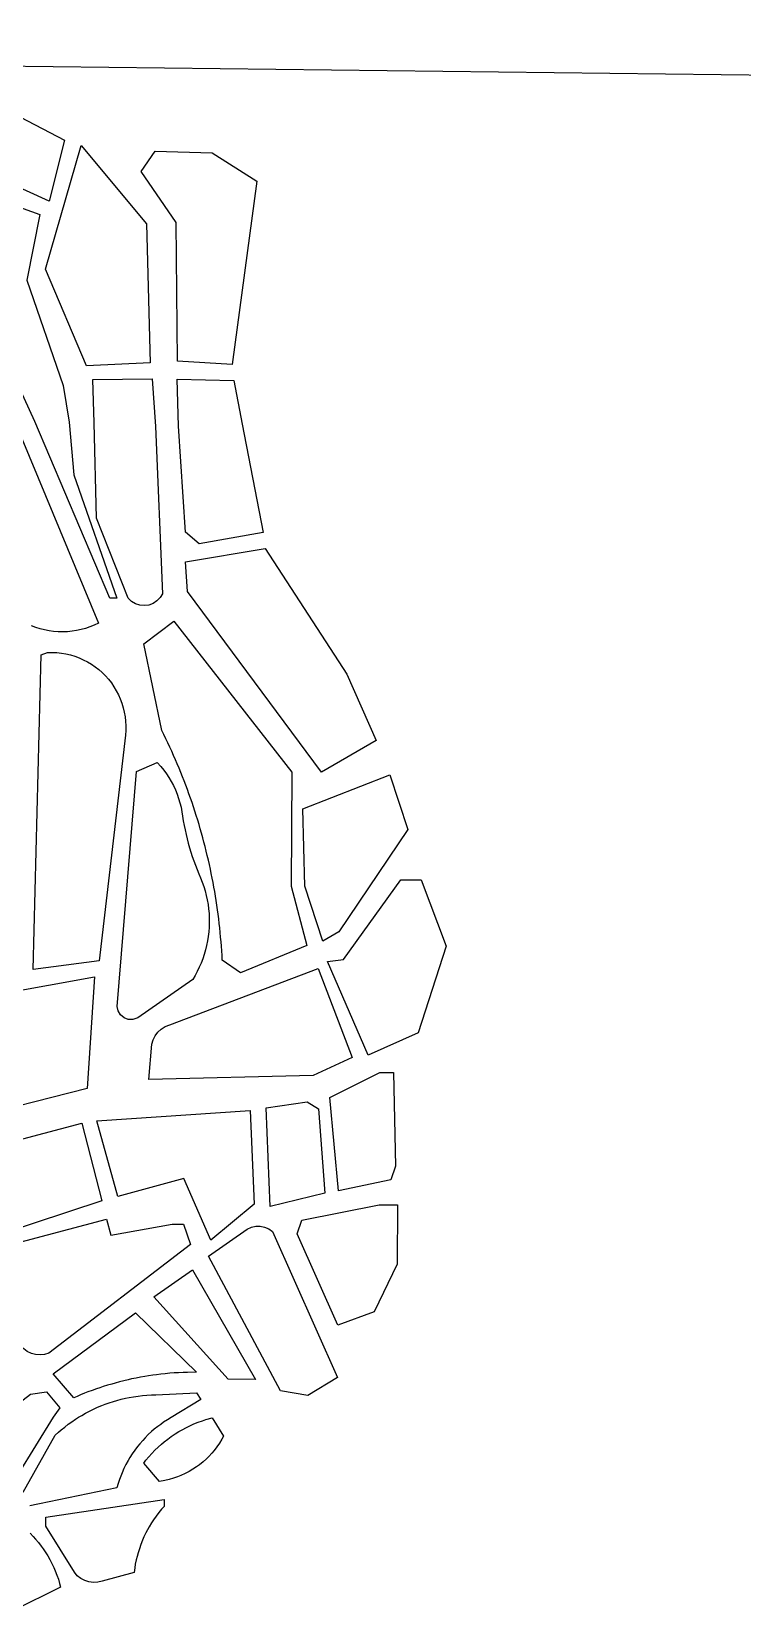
# Model space of a CAD drawing. Extents: x 407811 to 416949, y 4498993 to 4508589.
# Drawn here: x 412237 to 412634, y 4499155 to 4500037 of the extents above; entities that cross this region are included whole.
import ezdxf

# ---------------------------------------------------------------- set-up
doc = ezdxf.new("R2010")
doc.units = 0
doc.header["$LTSCALE"] = 40
doc.header["$MEASUREMENT"] = 0
doc.layers.add('Images', color=253, linetype='CONTINUOUS')
doc.layers.add('υπόλοιπο θεσσαλονίκης', color=7, linetype='CONTINUOUS')
picture_1 = doc.add_image_def('image1.tif', size_in_pixel=(10278, 10088))

msp = doc.modelspace()

# ---------------------------------------------------------------- linework, layer by layer
at = {"layer": 'υπόλοιπο θεσσαλονίκης'}
for points in [[(412168.87, 4500021.5), (412255.48, 4499976.23), (412247.05, 4499942.13), (412111.26, 4500003.82), (412113.89, 4500007.57), (412168.87, 4500021.5)], [(412264.78, 4499973.26), (412301.39, 4499929.4), (412303.36, 4499851.84), (412267.73, 4499850.15), (412244.87, 4499904.06), (412264.78, 4499973.26)], [(412318.63, 4499852.75), (412317.93, 4499930.26), (412298.28, 4499958.69), (412306.17, 4499969.93), (412337.93, 4499969.18), (412362.97, 4499953.33), (412349.13, 4499850.84), (412318.63, 4499852.75)], [(412239.03, 4499819.08), (412208.82, 4499884.6), (412166.18, 4499961.85), (412241.79, 4499934.63), (412234.56, 4499897.96), (412254.76, 4499839.03), (412258.09, 4499818.62), (412260.83, 4499789.26), (412284.73, 4499720.35), (412280.91, 4499720.37), (412239.03, 4499819.08)], [(412272.06, 4499818.29), (412271.36, 4499842.44), (412304.42, 4499842.92), (412306.33, 4499816.25), (412310.22, 4499722.81), (412308.94, 4499720.66), (412307.18, 4499718.8), (412305.04, 4499717.38), (412302.64, 4499716.49), (412300.1, 4499716.15), (412297.55, 4499716.39), (412295.12, 4499717.21), (412292.93, 4499718.54), (412291.1, 4499720.34), (412273.46, 4499764.99), (412272.06, 4499818.29)], [(412319.24, 4499816.35), (412318.39, 4499842.59), (412350.14, 4499841.83), (412354.65, 4499817.59), (412366.42, 4499757.01), (412330.72, 4499750.76), (412323.11, 4499757.17), (412319.24, 4499816.35)], [(412323.04, 4499740.61), (412367.65, 4499748.08), (412413.21, 4499677.83), (412429.61, 4499640.81), (412398.96, 4499623.09), (412324.24, 4499724.04), (412323.04, 4499740.61)], [(412299.91, 4499694.81), (412316.52, 4499707.49), (412382.4, 4499623.14), (412382.13, 4499559.43), (412390.9, 4499526.28), (412353.89, 4499511.11), (412343.63, 4499518.17), (412343.49, 4499520.73), (412343.33, 4499523.31), (412343.15, 4499525.87), (412342.95, 4499528.42), (412342.73, 4499530.98), (412342.49, 4499533.53), (412342.23, 4499536.1), (412341.94, 4499538.65), (412341.64, 4499541.19), (412341.32, 4499543.75), (412340.98, 4499546.29), (412340.61, 4499548.83), (412340.23, 4499551.37), (412339.82, 4499553.9), (412339.4, 4499556.43), (412338.96, 4499558.97), (412338.49, 4499561.49), (412338.01, 4499564.01), (412337.5, 4499566.53), (412336.98, 4499569.04), (412336.43, 4499571.56), (412335.87, 4499574.06), (412335.28, 4499576.56), (412334.68, 4499579.06), (412334.06, 4499581.54), (412333.41, 4499584.03), (412332.75, 4499586.52), (412332.06, 4499588.99), (412331.36, 4499591.46), (412330.64, 4499593.92), (412329.9, 4499596.38), (412329.13, 4499598.84), (412328.35, 4499601.27), (412327.55, 4499603.72), (412326.73, 4499606.15), (412325.89, 4499608.58), (412325.03, 4499611), (412324.16, 4499613.41), (412323.26, 4499615.82), (412322.34, 4499618.22), (412321.41, 4499620.61), (412320.45, 4499622.99), (412319.48, 4499625.37), (412318.49, 4499627.74), (412317.47, 4499630.1), (412316.44, 4499632.45), (412315.4, 4499634.79), (412314.33, 4499637.13), (412313.24, 4499639.45), (412312.14, 4499641.78), (412311.02, 4499644.09), (412309.89, 4499646.35), (412299.91, 4499694.81)], [(412242.56, 4499688.66), (412246.1, 4499689.97), (412248.67, 4499690.02), (412251.24, 4499689.9), (412253.79, 4499689.63), (412256.32, 4499689.2), (412258.82, 4499688.61), (412261.28, 4499687.87), (412263.69, 4499686.99), (412266.04, 4499685.95), (412268.32, 4499684.77), (412270.52, 4499683.46), (412272.64, 4499682), (412274.67, 4499680.43), (412276.59, 4499678.73), (412278.41, 4499676.92), (412280.11, 4499675), (412281.69, 4499672.97), (412283.14, 4499670.85), (412284.46, 4499668.65), (412285.64, 4499666.37), (412286.68, 4499664.02), (412287.57, 4499661.61), (412288.32, 4499659.15), (412288.9, 4499656.66), (412289.34, 4499654.12), (412289.62, 4499651.57), (412289.73, 4499649.01), (412289.7, 4499646.44), (412289.5, 4499643.88), (412274.94, 4499517.78), (412237.98, 4499512.82), (412242.56, 4499688.66)], [(412295.78, 4499623.47), (412307.27, 4499628.53), (412309.29, 4499626.3), (412310.91, 4499624.31), (412312.43, 4499622.25), (412313.85, 4499620.1), (412315.16, 4499617.9), (412316.36, 4499615.62), (412317.44, 4499613.3), (412318.41, 4499610.92), (412319.26, 4499608.49), (412319.99, 4499606.03), (412320.59, 4499603.54), (412321.07, 4499601.01), (412321.45, 4499598.48), (412321.88, 4499595.94), (412322.34, 4499593.42), (412322.86, 4499590.9), (412323.42, 4499588.4), (412324.02, 4499585.9), (412324.67, 4499583.41), (412325.37, 4499580.94), (412326.11, 4499578.49), (412326.9, 4499576.04), (412327.73, 4499573.61), (412328.6, 4499571.2), (412329.52, 4499568.8), (412330.48, 4499566.42), (412331.48, 4499564.06), (412332.44, 4499561.67), (412333.3, 4499559.25), (412334.05, 4499556.8), (412334.7, 4499554.31), (412335.25, 4499551.8), (412335.69, 4499549.27), (412336.03, 4499546.73), (412336.26, 4499544.17), (412336.38, 4499541.6), (412336.4, 4499539.03), (412336.31, 4499536.48), (412336.11, 4499533.91), (412335.81, 4499531.36), (412335.4, 4499528.83), (412334.89, 4499526.31), (412334.27, 4499523.82), (412333.55, 4499521.35), (412332.72, 4499518.92), (412331.8, 4499516.52), (412330.77, 4499514.18), (412329.65, 4499511.86), (412328.44, 4499509.6), (412327.13, 4499507.39), (412296.46, 4499485.85), (412293.71, 4499484.9), (412291.16, 4499484.98), (412288.77, 4499485.9), (412286.82, 4499487.55), (412285.52, 4499489.74), (412285.02, 4499492.26), (412295.78, 4499623.47)], [(412388.68, 4499602.73), (412437.17, 4499621.67), (412447.23, 4499591.05), (412408.77, 4499533.85), (412399.83, 4499528.79), (412389.77, 4499559.41), (412388.68, 4499602.73)], [(412402.33, 4499517.31), (412411.25, 4499518.55), (412443.29, 4499563.03), (412454.75, 4499562.99), (412468.6, 4499525.98), (412453.11, 4499477.61), (412425.03, 4499464.98), (412402.33, 4499517.31)], [(412197.14, 4499495.13), (412272.36, 4499508.86), (412268.27, 4499446.45), (412199.4, 4499428.86), (412194.38, 4499445.45), (412197.14, 4499495.13)], [(412416.11, 4499463.73), (412394.41, 4499453.62), (412302.68, 4499451.41), (412304.27, 4499471.16), (412304.99, 4499473.62), (412306.14, 4499475.9), (412307.7, 4499477.95), (412309.6, 4499479.66), (412311.79, 4499481.01), (412314.28, 4499481.96), (412397.21, 4499513.5), (412416.11, 4499463.73)], [(412403.68, 4499441.47), (412431.68, 4499455.32), (412439.3, 4499455.28), (412440.3, 4499403.1), (412437.72, 4499395.48), (412408.49, 4499389.28), (412403.68, 4499441.47)], [(412368.2, 4499435.71), (412390.97, 4499439), (412397.3, 4499435.15), (412400.87, 4499388.05), (412370.36, 4499380.59), (412368.2, 4499435.71)], [(412273.52, 4499428.43), (412359.21, 4499434.09), (412361.48, 4499381.9), (412337.25, 4499361.68), (412322.2, 4499396.12), (412285.33, 4499386.15), (412273.52, 4499428.43)], [(412199.12, 4499409.53), (412265.23, 4499426.98), (412276.43, 4499383.65), (412219.2, 4499364.88), (412199.12, 4499409.53)], [(412388.09, 4499372.85), (412431.3, 4499381.52), (412441.46, 4499381.46), (412441.29, 4499348.38), (412428.45, 4499321.73), (412408.1, 4499314.21), (412385.51, 4499365.23), (412388.09, 4499372.85)], [(412212.81, 4499356.01), (412278.92, 4499373.46), (412281.41, 4499364.54), (412315.72, 4499370.71), (412322.07, 4499370.68), (412325.81, 4499359.2), (412246.79, 4499298.56), (412244.39, 4499297.86), (412241.91, 4499297.61), (412239.42, 4499297.82), (412237.01, 4499298.48), (412234.76, 4499299.55), (412232.75, 4499301.03), (412231.03, 4499302.84), (412229.92, 4499304.5), (412212.81, 4499356.01)], [(412335.94, 4499352.78), (412357.6, 4499367.93), (412359.89, 4499368.93), (412362.33, 4499369.44), (412364.82, 4499369.45), (412367.27, 4499368.94), (412369.56, 4499367.95), (412371.6, 4499366.52), (412407.95, 4499284.95), (412391.39, 4499274.86), (412376.17, 4499277.48), (412335.94, 4499352.78)], [(412305.35, 4499330.05), (412327.01, 4499345.2), (412362.24, 4499283.93), (412347.01, 4499284.02), (412305.35, 4499330.05)], [(412249.27, 4499287.09), (412295.15, 4499321.2), (412329.25, 4499287.92), (412324.26, 4499287.88), (412321.76, 4499287.8), (412319.26, 4499287.68), (412316.77, 4499287.53), (412314.28, 4499287.34), (412311.79, 4499287.11), (412309.3, 4499286.85), (412306.82, 4499286.55), (412304.84, 4499286.27), (412302.37, 4499285.91), (412300.39, 4499285.58), (412297.93, 4499285.14), (412295.48, 4499284.67), (412293.03, 4499284.17), (412291.08, 4499283.73), (412288.65, 4499283.16), (412286.23, 4499282.55), (412283.81, 4499281.9), (412281.89, 4499281.35), (412279.49, 4499280.64), (412277.11, 4499279.9), (412275.21, 4499279.27), (412273.32, 4499278.62), (412270.96, 4499277.78), (412268.62, 4499276.91), (412266.76, 4499276.18), (412264.44, 4499275.25), (412262.6, 4499274.47), (412260.76, 4499273.67), (412249.27, 4499287.09)], [(412179.16, 4499231.5), (412236.51, 4499275.72), (412245.41, 4499276.94), (412252.98, 4499267.99), (412249.14, 4499262.92), (412219.69, 4499214.73), (412203.24, 4499223.73), (412182.94, 4499226.39), (412179.16, 4499231.5)], [(412338.01, 4499262.43), (412344.3, 4499252.22), (412343.35, 4499250.46), (412342.05, 4499248.32), (412340.65, 4499246.26), (412339.14, 4499244.27), (412337.85, 4499242.73), (412336.16, 4499240.9), (412334.73, 4499239.49), (412332.87, 4499237.82), (412330.93, 4499236.26), (412329.31, 4499235.07), (412327.23, 4499233.7), (412325.07, 4499232.43), (412322.86, 4499231.28), (412320.58, 4499230.26), (412318.72, 4499229.51), (412316.36, 4499228.7), (412313.96, 4499228.02), (412311.52, 4499227.46), (412308.63, 4499226.96), (412299.79, 4499237.19), (412301.02, 4499238.78), (412302.61, 4499240.7), (412304.27, 4499242.57), (412306, 4499244.37), (412307.8, 4499246.11), (412309.66, 4499247.77), (412311.19, 4499249.07), (412313.15, 4499250.61), (412315.17, 4499252.08), (412317.25, 4499253.47), (412319.37, 4499254.8), (412321.54, 4499256.03), (412323.31, 4499256.97), (412325.55, 4499258.06), (412327.84, 4499259.07), (412330.16, 4499260), (412332.52, 4499260.83), (412334.42, 4499261.45), (412338.01, 4499262.43)], [(412311.11, 4499216.77), (412311.09, 4499212.95), (412309.77, 4499211.45), (412308.19, 4499209.52), (412306.68, 4499207.53), (412305.24, 4499205.48), (412304.15, 4499203.81), (412302.86, 4499201.67), (412301.88, 4499199.92), (412300.96, 4499198.15), (412299.88, 4499195.9), (412299.08, 4499194.06), (412298.16, 4499191.74), (412297.33, 4499189.38), (412296.59, 4499187), (412296.06, 4499185.07), (412295.59, 4499183.12), (412295.08, 4499180.68), (412294.75, 4499178.7), (412294.4, 4499176.15), (412276.6, 4499171.16), (412274.17, 4499170.58), (412271.68, 4499170.46), (412269.2, 4499170.78), (412266.83, 4499171.54), (412264.63, 4499172.73), (412262.68, 4499174.28), (412261.04, 4499176.17), (412245.02, 4499201.86), (412245.05, 4499206.96), (412311.11, 4499216.77)]]:
    msp.add_lwpolyline(points, close=True, dxfattribs=at)
for points in [[(412227.6, 4499819.35), (412274.48, 4499706.38), (412272.06, 4499705.23), (412269.67, 4499704.28), (412267.24, 4499703.46), (412264.76, 4499702.78), (412262.25, 4499702.25), (412259.72, 4499701.85), (412257.16, 4499701.6), (412254.59, 4499701.5), (412252.03, 4499701.55), (412249.47, 4499701.74), (412246.92, 4499702.07), (412244.4, 4499702.55), (412241.91, 4499703.17), (412239.46, 4499703.94), (412237.05, 4499704.84)], [(412232.42, 4499221.03), (412250.36, 4499252.74), (412252.21, 4499254.42), (412253.72, 4499255.73), (412255.65, 4499257.32), (412257.63, 4499258.84), (412259.66, 4499260.31), (412261.72, 4499261.7), (412263.41, 4499262.78), (412265.12, 4499263.82), (412267.29, 4499265.06), (412269.5, 4499266.23), (412271.74, 4499267.33), (412274.01, 4499268.37), (412276.32, 4499269.33), (412278.18, 4499270.06), (412280.54, 4499270.9), (412282.91, 4499271.66), (412284.83, 4499272.23), (412287.25, 4499272.87), (412289.68, 4499273.43), (412291.64, 4499273.84), (412294.1, 4499274.27), (412296.58, 4499274.63), (412299.06, 4499274.91), (412301.55, 4499275.12), (412304.04, 4499275.26), (412306.54, 4499275.32), (412329.19, 4499276.48), (412331.71, 4499272.65), (412315.16, 4499262.56), (412313, 4499261.3), (412310.89, 4499259.96), (412309.25, 4499258.82), (412307.64, 4499257.62), (412305.68, 4499256.08), (412304.16, 4499254.78), (412302.32, 4499253.09), (412300.55, 4499251.33), (412299.18, 4499249.87), (412297.53, 4499247.99), (412296.27, 4499246.43), (412294.77, 4499244.44), (412293.34, 4499242.39), (412292, 4499240.28), (412290.99, 4499238.56), (412289.8, 4499236.36), (412288.7, 4499234.11), (412287.68, 4499231.83), (412286.94, 4499229.97), (412286.25, 4499228.09), (412285.48, 4499225.72), (412284.8, 4499223.31), (412236.19, 4499213.36)], [(412236.29, 4499198), (412238.03, 4499196.21), (412239.38, 4499194.72), (412240.99, 4499192.81), (412242.52, 4499190.84), (412243.69, 4499189.21), (412245.08, 4499187.14), (412246.13, 4499185.43), (412247.37, 4499183.27), (412248.53, 4499181.05), (412249.59, 4499178.79), (412250.38, 4499176.96), (412251.28, 4499174.63), (412252.1, 4499172.26), (412252.81, 4499169.87), (412253.32, 4499167.93), (412227, 4499154.89)]]:
    msp.add_lwpolyline(points, dxfattribs=at)

# ---------------------------------------------------------------- pictures from other files: only their frames are drawn
at = {"layer": 'Images'}
image = msp.add_image(picture_1, insert=(408162.93, 4500066.58), size_in_units=(8683.96, 8523.43), rotation=-0.692303, dxfattribs=at)
image.dxf.flags = 15

doc.saveas('drawing.dxf')
